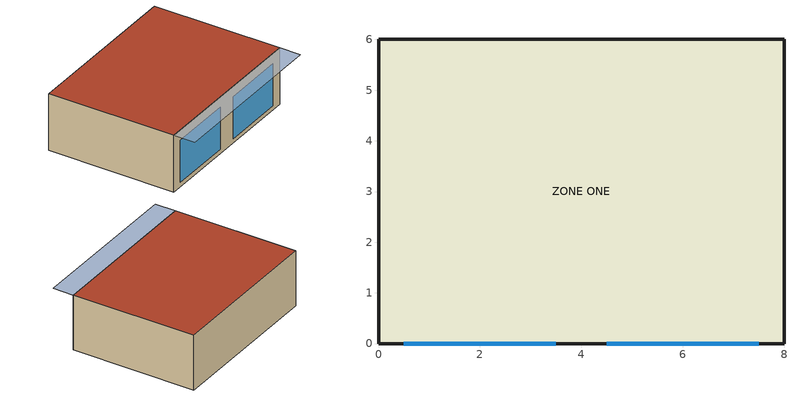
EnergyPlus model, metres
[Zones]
ZONE ONE
 floor ground (HWFLOOR): 0,0 0,6 8,6 8,0 z0
 wall outside (HWWALL): 8,6 0,6 0,0 8,0 8,6 z0:2.7
 window (DOUBLE PANE WINDOW): 0.5,0 3.5,0 / 4.5,0 7.5,0 z0.2:2.2
 roof outside (LTROOF): 0,6 0,0 8,0 8,6 z2.7
shading: 0,-1 0,0 8,0 8,-1 z2.7
[Site:Location]
GOLDEN COLORADO: Latitude {deg}=39.8; Longitude {deg}=-104.9; Time Zone {hr}=-7; Elevation {m}=1609
[Site:GroundTemperature:BuildingSurface]
10, 10, 10, 10, 10, 10, 10, 10, 10, 10, 10, 10
[Site:GroundReflectance]
0.2, 0.2, 0.2, 0.2, 0.2, 0.2, 0.2, 0.2, 0.2, 0.2, 0.2, 0.2
[Building]
BESTEST Case 910: North Axis {deg}=0; Terrain=Country; Loads Convergence Tolerance Value=0.04; Temperature Convergence Tolerance Value {deltaC}=0.004; Solar Distribution=FullInteriorAndExterior; Minimum Number of Warmup Days=6
[Material] Roughness=Rough; Thermal Absorptance=0.9; Solar Absorptance=0.6; Visible Absorptance=0.6
Name | Thickness {m} | Conductivity {W/m-K} | Density {kg/m3} | Specific Heat {J/kg-K}
CONCRETE BLOCK | 0.1 | 0.51 | 1400 | 1000
FOAM INSULATION | 0.0615 | 0.04 | 10 | 1400
WOOD SIDING-1 | 0.009 | 0.14 | 530 | 900
CONCRETE SLAB | 0.08 | 1.13 | 1400 | 1000
PLASTERBOARD-2 | 0.01 | 0.16 | 950 | 840
FIBERGLASS QUILT-2 | 0.1118 | 0.04 | 12 | 840
ROOF DECK | 0.019 | 0.14 | 530 | 900
[Construction]
HWWALL: WOOD SIDING-1, FOAM INSULATION, CONCRETE BLOCK
HWFLOOR: R-25 INSULATION, CONCRETE SLAB
LTROOF: ROOF DECK, FIBERGLASS QUILT-2, PLASTERBOARD-2
Double Pane Window: Glass Type 1, Air Space Resistance, Glass Type 1
[Material:NoMass]
R-25 INSULATION: Roughness=Rough; Thermal Resistance {m2-K/W}=25.175; Thermal Absorptance=0.9; Solar Absorptance=0.6; Visible Absorptance=0.6
[WindowMaterial:Glazing]
Glass Type 1: Optical Data Type=SpectralAverage; Thickness {m}=0.003175; Solar Transmittance at Normal Incidence=0.86156; Front Side Solar Reflectance at Normal Incidence=0.07846; Back Side Solar Reflectance at Normal Incidence=0.07846; Visible Transmittance at Normal Incidence=0.91325; Front Side Visible Reflectance at Normal Incidence=0.082; Back Side Visible Reflectance at Normal Incidence=0.082; Infrared Transmittance at Normal Incidence=0; Front Side Infrared Hemispherical Emissivity=0.84; Back Side Infrared Hemispherical Emissivity=0.84; Conductivity {W/m-K}=1.06
[WindowMaterial:Gas]
Air Space Resistance: Gas Type=AIR; Thickness {m}=0.013
[Zone]
ZONE ONE: Type=1; Multiplier=1; Ceiling Height {m}=2.7; Volume {m3}=129.6
[OtherEquipment]
ZONE ONE OthEq 1: Zone or ZoneList=ZONE ONE; Schedule=Sch 1; Design Level Calculation Method=EquipmentLevel; Design Level {W}=200; Fraction Latent=0; Fraction Radiant=0.6; Fraction Lost=0
[ZoneInfiltration:DesignFlowRate]
ZONE ONE Infil 1: Zone or ZoneList=ZONE ONE; Schedule=Sch 1; Design Flow Rate Calculation Method=Flow/Zone; Design Flow Rate {m3/s}=0.018; Constant Term Coefficient=1; Temperature Term Coefficient=0; Velocity Term Coefficient=0; Velocity Squared Term Coefficient=0
[ZoneControl:Thermostat]
Zone 1 Thermostat: Zone or ZoneList=ZONE ONE; Control Type Schedule=Zone Control Type Sched; Control 1=Heating Cooling Setpoints
[ThermostatSetpoint:DualSetpoint]
Heating Cooling Setpoints: Heating Setpoint Temperature Schedule=Heating Setpoints; Cooling Setpoint Temperature Schedule=Cooling Setpoints
[Zone equipment]
ZONE ONE: Zone1Air
[ZoneHVAC:IdealLoadsAirSystem]
Zone1Air: Maximum Heating Supply Air Temperature {C}=50; Minimum Cooling Supply Air Temperature {C}=13; Maximum Heating Supply Air Humidity Ratio {kgWater/kgDryAir}=0.01; Minimum Cooling Supply Air Humidity Ratio {kgWater/kgDryAir}=0.01; Dehumidification Control Type=ConstantSupplyHumidityRatio; Humidification Control Type=ConstantSupplyHumidityRatio
[Schedule:Day:Hourly]
Day Sch 1: 1, 1, 1, 1, 1, 1, 1, 1, 1, 1, 1, 1, 1, 1, 1, 1, 1, 1, 1, 1, 1, 1, 1, 1
Zone Heating Setpoint All Days: 20, 20, 20, 20, 20, 20, 20, 20, 20, 20, 20, 20, 20, 20, 20, 20, 20, 20, 20, 20, 20, 20, 20, 20
Zone Cooling Setpoint All Days: 27, 27, 27, 27, 27, 27, 27, 27, 27, 27, 27, 27, 27, 27, 27, 27, 27, 27, 27, 27, 27, 27, 27, 27
Control Type All Days: 4, 4, 4, 4, 4, 4, 4, 4, 4, 4, 4, 4, 4, 4, 4, 4, 4, 4, 4, 4, 4, 4, 4, 4
[Schedule:Week:Daily]
Week Sch 1: Day Sch 1, Day Sch 1, Day Sch 1, Day Sch 1, Day Sch 1, Day Sch 1, Day Sch 1, Day Sch 1, Day Sch 1, Day Sch 1, Day Sch 1, Day Sch 1
Zone Heating Setpoint All Weeks: Zone Heating Setpoint All Days, Zone Heating Setpoint All Days, Zone Heating Setpoint All Days, Zone Heating Setpoint All Days, Zone Heating Setpoint All Days, Zone Heating Setpoint All Days, Zone Heating Setpoint All Days, Zone Heating Setpoint All Days, Zone Heating Setpoint All Days, Zone Heating Setpoint All Days, Zone Heating Setpoint All Days, Zone Heating Setpoint All Days
Zone Cooling Setpoint All Weeks: Zone Cooling Setpoint All Days, Zone Cooling Setpoint All Days, Zone Cooling Setpoint All Days, Zone Cooling Setpoint All Days, Zone Cooling Setpoint All Days, Zone Cooling Setpoint All Days, Zone Cooling Setpoint All Days, Zone Cooling Setpoint All Days, Zone Cooling Setpoint All Days, Zone Cooling Setpoint All Days, Zone Cooling Setpoint All Days, Zone Cooling Setpoint All Days
Control Type All Weeks: Control Type All Days, Control Type All Days, Control Type All Days, Control Type All Days, Control Type All Days, Control Type All Days, Control Type All Days, Control Type All Days, Control Type All Days, Control Type All Days, Control Type All Days, Control Type All Days
[Schedule:Year]
Sch 1: Week Sch 1, 1, 1, 12, 31
Heating Setpoints: Zone Heating Setpoint All Weeks, 1, 1, 12, 31
Cooling Setpoints: Zone Cooling Setpoint All Weeks, 1, 1, 12, 31
Zone Control Type Sched: Control Type All Weeks, 1, 1, 12, 31
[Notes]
BESTEST Case 910.idf
Basic file description: BESTEST High-Mass building loads test.
Author:   R. H. Henninger,  GARD Analytics, Inc.
Date:     March 20, 2000
Run:      Annual run for Golden, CO location
Building: Fictional 1 zone building with resistive walls and window.
Same as case 600 but with shade overhang on south wall above windows
Internal: None.
System:   None.
Plant:    None.
Modified: Conforms with Beta 4 input - shading schedule added
DENVER CONSTANT WINTER-NOSUN,     ! Design Day Name
-17.22222    ,     ! Max Dry-Bulb {C}
0.0000000E+00,     ! Daily Temp Range {C}
-17.22222    ,     ! Wet-Bulb at Max {C}
83442.47    ,     ! Barometric Pressure {N/M**2}
4.115816    ,     ! Wind Speed {M/Sec}
169.0000    ,     ! Wind Direction {Degrees N=0, S=180}
0,     ! Rain {0-no,1-yes}
0,     ! Snow on ground {0-no,1-yes}
21,     ! Day of Month
Monday,     ! Day Type
0;     ! Daylight Savings Time Indicator
DENVER CONSTANT SUMMER-NOSUN,     ! Design Day Name
32.77778    ,     ! Max Dry-Bulb {C}
0.000000    ,     ! Daily Temp Range {C}
15.00000    ,     ! Wet-Bulb at Max {C}
84139.90    ,     ! Barometric Pressure {N/M**2}
3.971544    ,     ! Wind Speed {M/Sec}
146.0000    ,     ! Wind Direction {Degrees N=0, S=180}
0,     ! Rain {0-no,1-yes}
0,     ! Snow on ground {0-no,1-yes}
21,     ! Day of Month
Monday,     ! Day Type
0;     ! Daylight Savings Time Indicator
Material layer names follow:
Material layer names follow:
